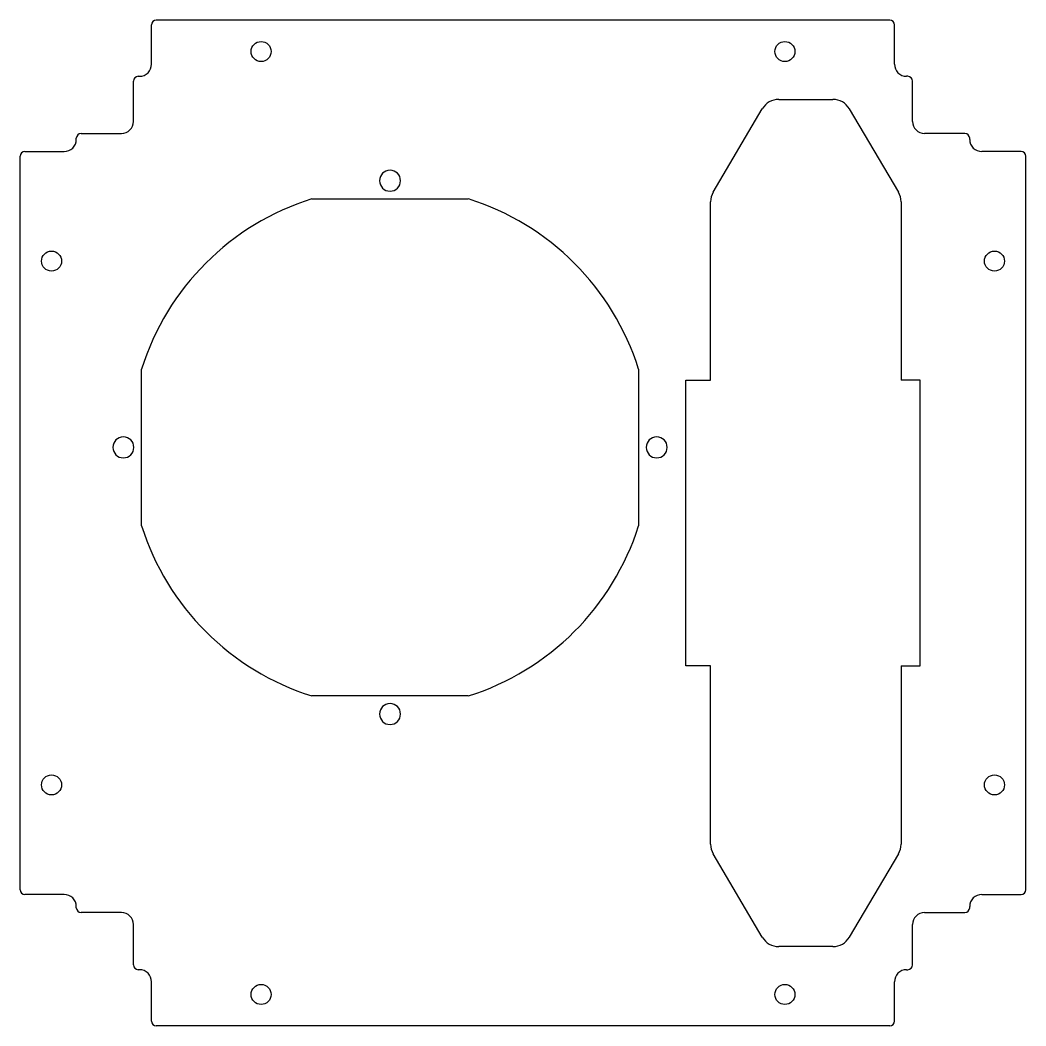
# Model space of a CAD drawing. Extents: x -53 to 53, y -53 to 53.
import ezdxf

# ---------------------------------------------------------------- set-up
doc = ezdxf.new("R2010")
doc.units = 0
doc.layers.get('0').update_dxf_attribs({"linetype": 'continuous'})

# ---------------------------------------------------------------- blocks, each defined once
blk = doc.blocks.new('FACEFEAT')
at = {"color": 0}
for p, q in [((38.5, 52.8), (-38.5, 52.8)), ((-39, 48.17), (-39, 52.3)), ((39, 48.17), (39, 52.3)), ((-40.4, 46.9), (-40.27, 46.9)), ((40.4, 46.9), (40.27, 46.9)), ((-40.9, 42.17), (-40.9, 46.4)), ((40.9, 42.17), (40.9, 46.4)), ((26.85, 44.48), (32.54, 44.48)), ((19.97, 34.74), (25.12, 43.49)), ((34.26, 43.49), (39.42, 34.74)), ((-46.9, 40.27), (-46.9, 40.4)), ((-46.4, 40.9), (-42.17, 40.9)), ((46.4, 40.9), (42.17, 40.9)), ((46.9, 40.27), (46.9, 40.4)), ((-52.8, -38.5), (-52.8, 38.5)), ((-52.3, 39), (-48.17, 39)), ((52.3, 39), (48.17, 39)), ((52.8, -38.5), (52.8, 38.5)), ((-22.18, 34.04), (-5.74, 34.04)), ((19.69, 15), (19.69, 33.73)), ((39.69, 33.73), (39.69, 15)), ((-40.06, -0.28), (-40.06, 16.16)), ((12.14, 16.16), (12.14, -0.28)), ((17.09, -15), (17.09, 15)), ((17.09, 15), (19.69, 15)), ((41.69, 15), (39.69, 15)), ((41.69, -15), (41.69, 15)), ((19.69, -15), (17.09, -15)), ((19.69, -33.73), (19.69, -15)), ((39.69, -15), (41.69, -15)), ((39.69, -15), (39.69, -33.73)), ((-5.74, -18.16), (-22.18, -18.16)), ((25.12, -43.49), (19.97, -34.74)), ((39.42, -34.74), (34.26, -43.49)), ((-48.17, -39), (-52.3, -39)), ((48.17, -39), (52.3, -39)), ((-46.9, -40.4), (-46.9, -40.27)), ((-42.17, -40.9), (-46.4, -40.9)), ((42.17, -40.9), (46.4, -40.9)), ((46.9, -40.4), (46.9, -40.27)), ((-40.9, -46.4), (-40.9, -42.17)), ((40.9, -46.4), (40.9, -42.17)), ((32.54, -44.48), (26.85, -44.48)), ((-40.27, -46.9), (-40.4, -46.9)), ((40.27, -46.9), (40.4, -46.9)), ((-39, -52.3), (-39, -48.17)), ((39, -52.3), (39, -48.17)), ((38.5, -52.8), (-38.5, -52.8))]:
    blk.add_line(p, q, dxfattribs=at)
for centre in [(-27.5, 49.5), (27.5, 49.5), (-49.5, 27.5), (49.5, 27.5), (-49.5, -27.5), (49.5, -27.5), (-27.5, -49.5), (27.5, -49.5)]:
    blk.add_circle(centre, 1.05, dxfattribs=at)
for centre, radius, start, end in [((-38.5, 52.3), 0.5, 90, -180), ((38.5, 52.3), 0.5, 0, 90), ((-40.27, 48.17), 1.27, -90, 0), ((40.27, 48.17), 1.27, -180, -90), ((-40.4, 46.4), 0.5, 90, -180), ((40.4, 46.4), 0.5, 0, 90), ((26.85, 42.48), 2, 90, 149.5173), ((32.54, 42.48), 2, 30.4827, 90), ((-42.17, 42.17), 1.27, -90, 0), ((42.17, 42.17), 1.27, -180, -90), ((-48.17, 40.27), 1.27, -90, 0), ((-46.4, 40.4), 0.5, 90, -180), ((46.4, 40.4), 0.5, 0, 90), ((48.17, 40.27), 1.27, -180, -90), ((-52.3, 38.5), 0.5, 90, -180), ((52.3, 38.5), 0.5, 0, 90), ((-13.96, 35.94), 1.1, 90, 0), ((-13.96, 35.94), 1.1, 0, 90), ((-13.96, 7.94), 27.36, 107.4893, 162.5107), ((-13.96, 7.94), 27.36, 17.4893, 72.5107), ((21.69, 33.73), 2, 149.5173, -180), ((37.69, 33.73), 2, 0, 30.4827), ((-41.96, 7.94), 1.1, 90, 0), ((-41.96, 7.94), 1.1, 0, 90), ((14.04, 7.94), 1.1, 90, 0), ((14.04, 7.94), 1.1, 0, 90), ((-13.96, 7.94), 27.36, -162.5107, -107.4893), ((-13.96, 7.94), 27.36, -72.5107, -17.4893), ((-13.96, -20.06), 1.1, 90, 0), ((-13.96, -20.06), 1.1, 0, 90), ((21.69, -33.73), 2, -180, -149.5173), ((37.69, -33.73), 2, -30.4827, 0), ((-52.3, -38.5), 0.5, -180, -90), ((-48.17, -40.27), 1.27, 0, 90), ((48.17, -40.27), 1.27, 90, -180), ((52.3, -38.5), 0.5, -90, 0), ((-46.4, -40.4), 0.5, -180, -90), ((-42.17, -42.17), 1.27, 0, 90), ((42.17, -42.17), 1.27, 90, -180), ((46.4, -40.4), 0.5, -90, 0), ((26.85, -42.48), 2, -149.5173, -90), ((32.54, -42.48), 2, -90, -30.4827), ((-40.4, -46.4), 0.5, -180, -90), ((40.4, -46.4), 0.5, -90, 0), ((-40.27, -48.17), 1.27, 0, 90), ((40.27, -48.17), 1.27, 90, -180), ((-38.5, -52.3), 0.5, -180, -90), ((38.5, -52.3), 0.5, -90, 0)]:
    blk.add_arc(centre, radius, start, end, dxfattribs=at)

msp = doc.modelspace()

# ---------------------------------------------------------------- block references
at = {"color": 0}
msp.add_blockref('FACEFEAT', (0, 0), dxfattribs=at)

doc.saveas('drawing.dxf')
